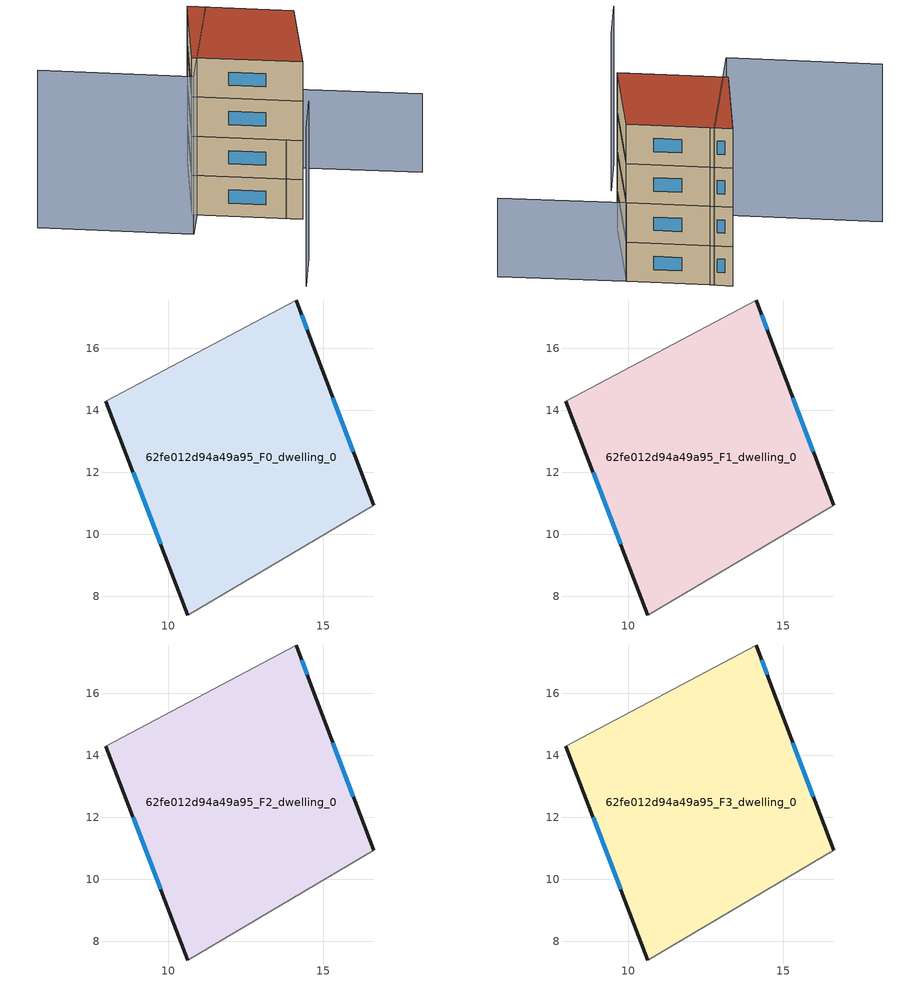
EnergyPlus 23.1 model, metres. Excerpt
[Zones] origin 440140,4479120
62fe012d94a49a95_F0_dwelling_0
 floor ground (EU_floor_Construction): 14.66,16.12 16.62,10.94 10.64,7.4 7.99,14.28 14.13,17.55 z0
 wall outside (EU_wall_Construction): 16.62,10.94 14.66,16.12 14.13,17.55 / 7.99,14.28 10.64,7.4 z0:3
 wall adiabatic (EU_wall_Construction): 10.64,7.4 16.62,10.94 / 14.13,17.55 7.99,14.28 z0:3
 window (EU_Window_Construction): 15.98,12.66 15.31,14.4 / 8.87,12 9.76,9.68 / 14.49,16.59 14.3,17.08 z0.99:2.01
62fe012d94a49a95_F1_dwelling_0
 floor to 62fe012d94a49a95_F0_dwelling_0 (EU_floor_Construction): 14.66,16.12 16.62,10.94 10.64,7.4 7.99,14.28 14.13,17.55 z3
 wall outside (EU_wall_Construction): 16.62,10.94 14.66,16.12 14.13,17.55 / 7.99,14.28 10.64,7.4 z3:6
 wall adiabatic (EU_wall_Construction): 10.64,7.4 16.62,10.94 / 14.13,17.55 7.99,14.28 z3:6
 window (EU_Window_Construction): 15.98,12.66 15.31,14.4 / 8.87,12 9.76,9.68 / 14.49,16.59 14.3,17.08 z3.99:5.01
62fe012d94a49a95_F2_dwelling_0
 floor to 62fe012d94a49a95_F1_dwelling_0 (EU_floor_Construction): 14.66,16.12 16.62,10.94 10.64,7.4 7.99,14.28 14.13,17.55 z6
 wall outside (EU_wall_Construction): 16.62,10.94 14.66,16.12 14.13,17.55 / 7.99,14.28 10.64,7.4 z6:9
 wall adiabatic (EU_wall_Construction): 10.64,7.4 16.62,10.94 / 14.13,17.55 7.99,14.28 z6:9
 window (EU_Window_Construction): 15.98,12.66 15.31,14.4 / 8.87,12 9.76,9.68 / 14.49,16.59 14.3,17.08 z6.99:8.01
62fe012d94a49a95_F3_dwelling_0
 floor to 62fe012d94a49a95_F2_dwelling_0 (EU_floor_Construction): 14.66,16.12 16.62,10.94 10.64,7.4 7.99,14.28 14.13,17.55 z9
 wall outside (EU_wall_Construction): 16.62,10.94 14.66,16.12 14.13,17.55 / 7.99,14.28 10.64,7.4 z9:12
 wall adiabatic (EU_wall_Construction): 10.64,7.4 16.62,10.94 / 14.13,17.55 7.99,14.28 z9:12
 window (EU_Window_Construction): 15.98,12.66 15.31,14.4 / 8.87,12 9.76,9.68 / 14.49,16.59 14.3,17.08 z9.99:11.01
 roof outside (EU_roof_Construction): 16.62,10.94 14.66,16.12 14.13,17.55 7.99,14.28 10.64,7.4 z12
shading: 2.62,3.3 6.06,4.74 / 14.55,16.42 5.69,13.07 / 5.69,13.07 2.02,22.78 z0:12; 10.24,8.41 16.62,10.94 / 16.62,10.94 19.78,2.97 z0:6
[Building]
EU S2 Campaign: North Axis=0; Terrain=City; Solar Distribution=FullExterior
[Site:Location]
Madrid: Latitude=40.5; Longitude=-3.5; Time Zone=1; Elevation=609
[SizingPeriod:WeatherFileDays]
AnnualSizingPeriod: Begin Month=1; Begin Day of Month=1; End Month=12; End Day of Month=31; Day of Week for Start Day=Monday; Use Weather File Daylight Saving Period=No; Use Weather File Rain and Snow Indicators=No
[MATERIAL]
EU_InternalMass_Material: Roughness=MediumRough; Thickness=0.1; Conductivity=1; Density=1800; Specific Heat=900; Thermal Absorptance=0.9; Solar Absorptance=0.7; Visible Absorptance=0.7
[MATERIAL:NOMASS] Roughness=MediumRough; Thermal Absorptance=0.9; Solar Absorptance=0.7; Visible Absorptance=0.7
Name | Thermal Resistance
EU_wall_NoMass | 0.609216
EU_roof_NoMass | 0.513268
EU_floor_NoMass | 0.568163
[WINDOWMATERIAL:SIMPLEGLAZINGSYSTEM]
EU_Window_SimpleGlazing: UFactor=5.50606; Solar Heat Gain Coefficient=0.85; Visible Transmittance=0.85
[CONSTRUCTION]
EU_wall_Construction: EU_wall_NoMass
EU_roof_Construction: EU_roof_NoMass
EU_floor_Construction: EU_floor_NoMass
EU_Window_Construction: EU_Window_SimpleGlazing
EU_InternalMass_Construction: EU_InternalMass_Material
[ZONE] Type=1; Multiplier=1; Ceiling Height=autocalculate; Volume=148.875; Floor Area=autocalculate; Part of Total Floor Area=Yes
62fe012d94a49a95_F0_dwelling_0; 62fe012d94a49a95_F1_dwelling_0; 62fe012d94a49a95_F2_dwelling_0; 62fe012d94a49a95_F3_dwelling_0
[INTERNALMASS] Construction=EU_InternalMass_Construction; Surface Area=49.625
Name | Zone or ZoneList
62fe012d94a49a95_F0_dwelling_0_EU_InternalMass | 62fe012d94a49a95_F0_dwelling_0
62fe012d94a49a95_F1_dwelling_0_EU_InternalMass | 62fe012d94a49a95_F1_dwelling_0
62fe012d94a49a95_F2_dwelling_0_EU_InternalMass | 62fe012d94a49a95_F2_dwelling_0
62fe012d94a49a95_F3_dwelling_0_EU_InternalMass | 62fe012d94a49a95_F3_dwelling_0
[OTHEREQUIPMENT] Fuel Type=Electricity; Design Level Calculation Method=Watts/Area; Power per Zone Floor Area=1; Fraction Latent=0; Fraction Radiant=0; Fraction Lost=0; Carbon Dioxide Generation Rate=0; EndUse Subcategory=EU_Step8_InternalGains
Name | Zone or ZoneList or Space or SpaceList | Schedule
EU_Step8_InternalGain_62fe012d94a49a95_F0_dwelling_0_f000 | 62fe012d94a49a95_F0_dwelling_0 | EU_Step8_GainSchedule_62fe012d94a49a95_F0_dwelling_0_f000
EU_Step8_InternalGain_62fe012d94a49a95_F1_dwelling_0_f000 | 62fe012d94a49a95_F1_dwelling_0 | EU_Step8_GainSchedule_62fe012d94a49a95_F1_dwelling_0_f000
EU_Step8_InternalGain_62fe012d94a49a95_F2_dwelling_0_f000 | 62fe012d94a49a95_F2_dwelling_0 | EU_Step8_GainSchedule_62fe012d94a49a95_F2_dwelling_0_f000
EU_Step8_InternalGain_62fe012d94a49a95_F3_dwelling_0_f000 | 62fe012d94a49a95_F3_dwelling_0 | EU_Step8_GainSchedule_62fe012d94a49a95_F3_dwelling_0_f000
[ZONEVENTILATION:DESIGNFLOWRATE] Schedule=EU_AlwaysOn; Design Flow Rate Calculation Method=AirChanges/Hour; Air Changes per Hour=0.752966; Ventilation Type=Natural; Fan Pressure Rise=0; Fan Total Efficiency=1; Constant Term Coefficient=1; Temperature Term Coefficient=0; Velocity Term Coefficient=0; Velocity Squared Term Coefficient=0; Minimum Indoor Temperature=-100; Maximum Indoor Temperature=100; Delta Temperature=-100; Minimum Outdoor Temperature=-100; Maximum Outdoor Temperature=100; Maximum Wind Speed=40
Name | Zone or ZoneList or Space or SpaceList
EU_ConstantAir_62fe012d94a49a95_F0_dwelling_0 | 62fe012d94a49a95_F0_dwelling_0
EU_ConstantAir_62fe012d94a49a95_F1_dwelling_0 | 62fe012d94a49a95_F1_dwelling_0
EU_ConstantAir_62fe012d94a49a95_F2_dwelling_0 | 62fe012d94a49a95_F2_dwelling_0
EU_ConstantAir_62fe012d94a49a95_F3_dwelling_0 | 62fe012d94a49a95_F3_dwelling_0
[HVACTEMPLATE:THERMOSTAT] Constant Heating Setpoint=20; Constant Cooling Setpoint=50
EU_HeatOnly_62fe012d94a49a95_F0_dwelling_0; EU_HeatOnly_62fe012d94a49a95_F1_dwelling_0; EU_HeatOnly_62fe012d94a49a95_F2_dwelling_0; EU_HeatOnly_62fe012d94a49a95_F3_dwelling_0
[HVACTEMPLATE:ZONE:IDEALLOADSAIRSYSTEM] System Availability Schedule=EU_AlwaysOn; Maximum Heating Supply Air Temperature=50; Minimum Cooling Supply Air Temperature=13; Maximum Heating Supply Air Humidity Ratio=0.0156; Minimum Cooling Supply Air Humidity Ratio=0.0077; Heating Limit=NoLimit; Cooling Limit=NoLimit; Heating Availability Schedule=EU_AlwaysOn; Cooling Availability Schedule=EU_CoolingOff; Dehumidification Control Type=ConstantSensibleHeatRatio; Cooling Sensible Heat Ratio=0.7; Dehumidification Setpoint=60; Humidification Control Type=None; Humidification Setpoint=30; Outdoor Air Method=None; Outdoor Air Flow Rate per Person=0.00944; Outdoor Air Flow Rate per Zone Floor Area=0; Outdoor Air Flow Rate per Zone=0; Demand Controlled Ventilation Type=None; Outdoor Air Economizer Type=NoEconomizer; Heat Recovery Type=None; Sensible Heat Recovery Effectiveness=0.7; Latent Heat Recovery Effectiveness=0.65
Name | Template Thermostat
62fe012d94a49a95_F0_dwelling_0 | EU_HeatOnly_62fe012d94a49a95_F0_dwelling_0
62fe012d94a49a95_F1_dwelling_0 | EU_HeatOnly_62fe012d94a49a95_F1_dwelling_0
62fe012d94a49a95_F2_dwelling_0 | EU_HeatOnly_62fe012d94a49a95_F2_dwelling_0
62fe012d94a49a95_F3_dwelling_0 | EU_HeatOnly_62fe012d94a49a95_F3_dwelling_0
[SIZING:ZONE] Zone Cooling Design Supply Air Temperature Input Method=SupplyAirTemperature; Zone Cooling Design Supply Air Temperature=13; Zone Heating Design Supply Air Temperature Input Method=SupplyAirTemperature; Zone Heating Design Supply Air Temperature=50; Zone Cooling Design Supply Air Humidity Ratio=0.008; Zone Heating Design Supply Air Humidity Ratio=0.008; Cooling Design Air Flow Method=DesignDay; Cooling Design Air Flow Rate=0; Cooling Minimum Air Flow per Zone Floor Area=0.000762; Cooling Minimum Air Flow=0; Cooling Minimum Air Flow Fraction=0.2; Heating Design Air Flow Method=DesignDay; Heating Design Air Flow Rate=0; Heating Maximum Air Flow per Zone Floor Area=0.002032; Heating Maximum Air Flow=0.141576; Heating Maximum Air Flow Fraction=0.3; Account for Dedicated Outdoor Air System=No; Dedicated Outdoor Air System Control Strategy=NeutralSupplyAir; Dedicated Outdoor Air Low Setpoint Temperature for Design=autosize; Dedicated Outdoor Air High Setpoint Temperature for Design=autosize; Zone Load Sizing Method=Sensible Load Only No Latent Load; Zone Latent Cooling Design Supply Air Humidity Ratio Input Method=HumidityRatioDifference; Zone Cooling Design Supply Air Humidity Ratio Difference=0.005; Zone Latent Heating Design Supply Air Humidity Ratio Input Method=HumidityRatioDifference; Zone Humidification Design Supply Air Humidity Ratio Difference=0.005
62fe012d94a49a95_F0_dwelling_0; 62fe012d94a49a95_F1_dwelling_0; 62fe012d94a49a95_F2_dwelling_0; 62fe012d94a49a95_F3_dwelling_0
[SCHEDULE:CONSTANT]
Name | Hourly Value
EU_AlwaysOn | 1
EU_CoolingOff | 0
[SCHEDULE:FILE] Column Number=1; Rows to Skip at Top=0; Number of Hours of Data=8760; Column Separator=Comma; Interpolate to Timestep=No; Minutes per Item=60; Adjust Schedule for Daylight Savings=Yes
Name | File
EU_Step8_GainSchedule_62fe012d94a49a95_F0_dwelling_0_f000 | ../../schedules/62fe012d94a49a95/62fe012d94a49a95_F0_dwelling_0_f000_gain.csv
EU_Step8_GainSchedule_62fe012d94a49a95_F1_dwelling_0_f000 | ../../schedules/62fe012d94a49a95/62fe012d94a49a95_F1_dwelling_0_f000_gain.csv
EU_Step8_GainSchedule_62fe012d94a49a95_F2_dwelling_0_f000 | ../../schedules/62fe012d94a49a95/62fe012d94a49a95_F2_dwelling_0_f000_gain.csv
EU_Step8_GainSchedule_62fe012d94a49a95_F3_dwelling_0_f000 | ../../schedules/62fe012d94a49a95/62fe012d94a49a95_F3_dwelling_0_f000_gain.csv
